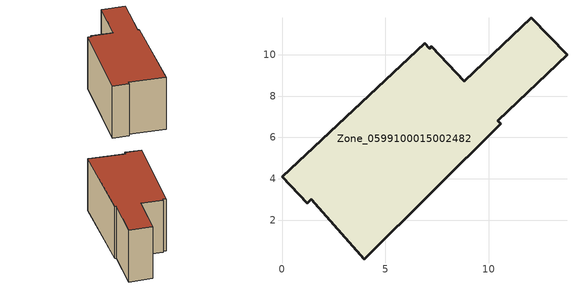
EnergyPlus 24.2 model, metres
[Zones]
Zone_0599100015002482
 floor ground (C_G): 6.9,10.56 7.13,10.31 7.23,10.4 8.81,8.71 12.07,11.8 13.79,9.99 10.44,6.8 10.59,6.67 3.99,0.1 1.41,3 1.21,2.82 0,4.09 z0.88
 wall outside (C_F): 10.44,6.8 13.79,9.99 12.07,11.8 8.81,8.71 7.23,10.4 7.13,10.31 6.9,10.56 0,4.09 1.21,2.82 1.41,3 3.99,0.1 10.59,6.67 10.44,6.8 z0.88:7.05
 roof outside (C_R): 7.13,10.31 6.9,10.56 0,4.09 1.21,2.82 1.41,3 3.99,0.1 10.59,6.67 10.44,6.8 13.79,9.99 12.07,11.8 8.81,8.71 7.23,10.4 z7.05
[BUILDING]
Pand.0599100015002482: North Axis=0; Terrain=City; Loads Convergence Tolerance Value=0.04; Temperature Convergence Tolerance Value=0.4; Solar Distribution=FullExterior; Maximum Number of Warmup Days=25; Minimum Number of Warmup Days=1
[Site:Location]
Rotterdam.The.Hague.AP_ZH_NLD Design_Conditions: Latitude=51.96; Longitude=4.45; Time Zone=1; Elevation=-4.5
[SITE:GROUNDTEMPERATURE:BUILDINGSURFACE]
18, 18, 18, 18, 18, 18, 18, 18, 18, 18, 18, 18
[MATERIAL] Thermal Absorptance=0.9; Solar Absorptance=0.7; Visible Absorptance=0.7
Name | Roughness | Thickness | Conductivity | Density | Specific Heat
G.TC.1975-1991 | MediumSmooth | 0.15 | 0.288461 | 540 | 1210
F.TC.1975-1991 | Rough | 0.3 | 0.230769 | 1920 | 840
R.TC.1975-1991 | MediumRough | 0.2 | 0.153846 | 1500 | 1000
[CONSTRUCTION]
C_G: G.TC.1975-1991
C_F: F.TC.1975-1991
C_R: R.TC.1975-1991
[ZONE]
Zone_0599100015002482: Type=1; Multiplier=1; Ceiling Height=Autocalculate; Volume=Autocalculate; Floor Area=autocalculate; Part of Total Floor Area=Yes
[ZONEINFILTRATION:DESIGNFLOWRATE]
Infil_Zone_0599100015002482: Zone or ZoneList or Space or SpaceList=Zone_0599100015002482; Schedule=AlwaysOn; Design Flow Rate Calculation Method=Flow/Area; Flow Rate per Floor Area=0.003; Constant Term Coefficient=1; Temperature Term Coefficient=0; Velocity Term Coefficient=0; Velocity Squared Term Coefficient=0
[HVACTEMPLATE:ZONE:IDEALLOADSAIRSYSTEM]
Zone_0599100015002482: Maximum Heating Supply Air Temperature=50; Minimum Cooling Supply Air Temperature=13; Maximum Heating Supply Air Humidity Ratio=0.0156; Minimum Cooling Supply Air Humidity Ratio=0.0077; Heating Limit=NoLimit; Cooling Limit=NoLimit; Dehumidification Control Type=ConstantSensibleHeatRatio; Cooling Sensible Heat Ratio=0.7; Dehumidification Setpoint=60; Humidification Control Type=None; Humidification Setpoint=30; Outdoor Air Method=None; Outdoor Air Flow Rate per Person=0.00944; Outdoor Air Flow Rate per Zone Floor Area=0; Outdoor Air Flow Rate per Zone=0; Demand Controlled Ventilation Type=None; Outdoor Air Economizer Type=NoEconomizer; Heat Recovery Type=None; Sensible Heat Recovery Effectiveness=0.7; Latent Heat Recovery Effectiveness=0.65
[ZONECONTROL:THERMOSTAT]
ThermostatControl_Zone_0599100015002482: Zone or ZoneList=Zone_0599100015002482; Control Type Schedule=DualSetpointControlType; Control 1=Thermostat_Zone_0599100015002482; Temperature Difference Between Cutout And Setpoint=0
[THERMOSTATSETPOINT:DUALSETPOINT]
Thermostat_Zone_0599100015002482: Heating Setpoint Temperature Schedule=HeatingSetpoint_Zone_0599100015002482; Cooling Setpoint Temperature Schedule=CoolingSetpoint_Zone_0599100015002482
[SCHEDULE:COMPACT]
HeatingSetpoint_Zone_0599100015002482: Through: 12/31, For: AllDays, Until: 24:00, 21
CoolingSetpoint_Zone_0599100015002482: Through: 12/31, For: AllDays, Until: 24:00, 24
DualSetpointControlType: Through: 12/31, For: AllDays, Until: 24:00, 4
AlwaysOn: Through: 12/31, For: AllDays, Until: 24:00, 1
